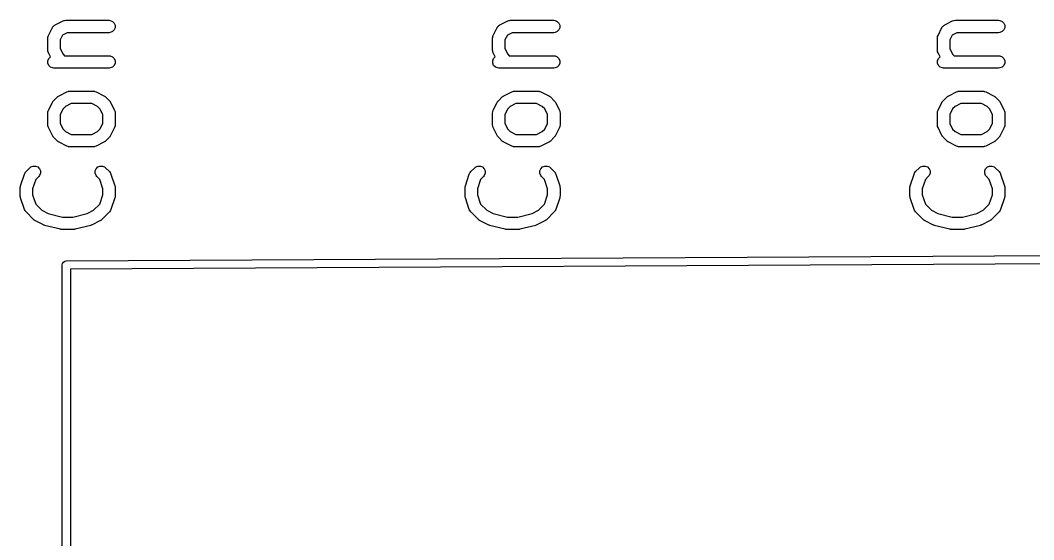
# Model space of a CAD drawing. Header units: millimetres. Extents: x 73 to 176, y -160 to -92.
# Drawn here: x 149.96 to 162.24, y -118.03 to -111.74 of the extents above; entities that cross this region are included whole.
import ezdxf

# ---------------------------------------------------------------- set-up
doc = ezdxf.new("R2010")
doc.units = ezdxf.units.MM
doc.layers.add('F.Fab', color=9, linetype='CONTINUOUS', true_color=0xafafaf)

msp = doc.modelspace()

# ---------------------------------------------------------------- linework, layer by layer
at = {"layer": 'F.Fab', "linetype": 'CONTINUOUS'}
for p, q in [((150.353134, -111.831697), (150.354674, -111.829249)), ((150.354674, -111.829249), (150.355059, -111.828096)), ((150.355059, -111.828096), (150.356304, -111.826659)), ((150.356304, -111.826659), (150.360966, -111.819254)), ((150.360966, -111.819254), (150.36807, -111.813092)), ((150.36807, -111.813092), (150.374232, -111.805988)), ((150.374232, -111.805988), (150.381637, -111.801326)), ((150.381637, -111.801326), (150.383074, -111.800081)), ((150.383074, -111.800081), (150.384227, -111.799696)), ((150.384227, -111.799696), (150.386675, -111.798156)), ((150.386675, -111.798156), (150.481913, -111.750537)), ((150.481913, -111.750537), (150.495644, -111.745282)), ((150.495644, -111.745282), (150.498333, -111.74509)), ((150.498333, -111.74509), (150.500822, -111.74406)), ((150.500822, -111.74406), (150.515454, -111.742619)), ((150.515454, -111.742619), (151.039264, -111.742619)), ((151.039264, -111.742619), (151.053896, -111.74406)), ((151.053896, -111.74406), (151.080932, -111.755259)), ((151.080932, -111.755259), (151.101624, -111.775951)), ((151.101624, -111.775951), (151.112823, -111.802987)), ((151.112823, -111.802987), (151.112823, -111.832251)), ((155.740912, -111.831697), (155.742452, -111.829249)), ((155.742452, -111.829249), (155.742837, -111.828096)), ((155.742837, -111.828096), (155.744082, -111.826659)), ((155.744082, -111.826659), (155.748744, -111.819254)), ((155.748744, -111.819254), (155.755848, -111.813092)), ((155.755848, -111.813092), (155.76201, -111.805988)), ((155.76201, -111.805988), (155.769415, -111.801326)), ((155.769415, -111.801326), (155.770852, -111.800081)), ((155.770852, -111.800081), (155.772005, -111.799696)), ((155.772005, -111.799696), (155.774453, -111.798156)), ((155.774453, -111.798156), (155.869691, -111.750537)), ((155.869691, -111.750537), (155.883422, -111.745282)), ((155.883422, -111.745282), (155.886111, -111.74509)), ((155.886111, -111.74509), (155.8886, -111.74406)), ((155.8886, -111.74406), (155.903232, -111.742619)), ((155.903232, -111.742619), (156.427042, -111.742619)), ((156.427042, -111.742619), (156.441674, -111.74406)), ((156.441674, -111.74406), (156.46871, -111.755259)), ((156.46871, -111.755259), (156.489402, -111.775951)), ((156.489402, -111.775951), (156.500601, -111.802987)), ((156.500601, -111.802987), (156.500601, -111.832251)), ((161.128689, -111.831697), (161.130229, -111.829249)), ((161.130229, -111.829249), (161.130614, -111.828096)), ((161.130614, -111.828096), (161.131859, -111.826659)), ((161.131859, -111.826659), (161.136521, -111.819254)), ((161.136521, -111.819254), (161.143625, -111.813092)), ((161.143625, -111.813092), (161.149787, -111.805988)), ((161.149787, -111.805988), (161.157192, -111.801326)), ((161.157192, -111.801326), (161.158629, -111.800081)), ((161.158629, -111.800081), (161.159782, -111.799696)), ((161.159782, -111.799696), (161.16223, -111.798156)), ((161.16223, -111.798156), (161.257468, -111.750537)), ((161.257468, -111.750537), (161.271199, -111.745282)), ((161.271199, -111.745282), (161.273888, -111.74509)), ((161.273888, -111.74509), (161.276377, -111.74406)), ((161.276377, -111.74406), (161.291009, -111.742619)), ((161.291009, -111.742619), (161.814819, -111.742619)), ((161.814819, -111.742619), (161.829451, -111.74406)), ((161.829451, -111.74406), (161.856487, -111.755259)), ((161.856487, -111.755259), (161.877179, -111.775951)), ((161.877179, -111.775951), (161.888378, -111.802987)), ((161.888378, -111.802987), (161.888378, -111.832251)), ((150.297597, -111.960476), (150.299038, -111.945844)), ((150.299038, -111.945844), (150.300069, -111.943354)), ((150.300069, -111.943354), (150.30026, -111.940667)), ((150.30026, -111.940667), (150.305515, -111.926935)), ((150.305515, -111.926935), (150.353134, -111.831697)), ((150.476117, -111.921139), (150.447597, -111.978181)), ((150.533159, -111.892619), (150.476117, -111.921139)), ((151.039264, -111.892619), (150.533159, -111.892619)), ((151.053896, -111.891178), (151.039264, -111.892619)), ((151.080932, -111.879979), (151.053896, -111.891178)), ((151.101624, -111.859287), (151.080932, -111.879979)), ((151.112823, -111.832251), (151.101624, -111.859287)), ((155.685375, -111.960476), (155.686816, -111.945844)), ((155.686816, -111.945844), (155.687847, -111.943354)), ((155.687847, -111.943354), (155.688038, -111.940667)), ((155.688038, -111.940667), (155.693293, -111.926935)), ((155.693293, -111.926935), (155.740912, -111.831697)), ((155.863895, -111.921139), (155.835375, -111.978181)), ((155.920937, -111.892619), (155.863895, -111.921139)), ((156.427042, -111.892619), (155.920937, -111.892619)), ((156.441674, -111.891178), (156.427042, -111.892619)), ((156.46871, -111.879979), (156.441674, -111.891178)), ((156.489402, -111.859287), (156.46871, -111.879979)), ((156.500601, -111.832251), (156.489402, -111.859287)), ((161.073152, -111.960476), (161.074593, -111.945844)), ((161.074593, -111.945844), (161.075624, -111.943354)), ((161.075624, -111.943354), (161.075815, -111.940667)), ((161.075815, -111.940667), (161.08107, -111.926935)), ((161.08107, -111.926935), (161.128689, -111.831697)), ((161.251672, -111.921139), (161.223152, -111.978181)), ((161.308714, -111.892619), (161.251672, -111.921139)), ((161.814819, -111.892619), (161.308714, -111.892619)), ((161.829451, -111.891178), (161.814819, -111.892619)), ((161.856487, -111.879979), (161.829451, -111.891178)), ((161.877179, -111.859287), (161.856487, -111.879979)), ((161.888378, -111.832251), (161.877179, -111.859287)), ((150.297597, -112.103333), (150.297597, -111.960476)), ((150.447597, -111.978181), (150.447597, -112.085628)), ((155.685375, -112.103333), (155.685375, -111.960476)), ((155.835375, -111.978181), (155.835375, -112.085628)), ((161.073152, -112.103333), (161.073152, -111.960476)), ((161.223152, -111.978181), (161.223152, -112.085628)), ((150.299038, -112.117965), (150.297597, -112.103333)), ((150.300069, -112.120454), (150.299038, -112.117965)), ((150.30026, -112.123142), (150.300069, -112.120454)), ((150.305515, -112.136874), (150.30026, -112.123142)), ((150.329638, -112.18512), (150.305515, -112.136874)), ((150.310237, -112.204522), (150.329638, -112.18512)), ((150.447597, -112.085628), (150.481855, -112.154144)), ((150.481855, -112.154144), (150.498901, -112.17119)), ((150.498901, -112.17119), (151.039264, -112.17119)), ((151.039264, -112.17119), (151.053896, -112.172631)), ((151.053896, -112.172631), (151.080932, -112.18383)), ((151.080932, -112.18383), (151.101624, -112.204522)), ((155.686816, -112.117965), (155.685375, -112.103333)), ((155.687847, -112.120454), (155.686816, -112.117965)), ((155.688038, -112.123142), (155.687847, -112.120454)), ((155.693293, -112.136874), (155.688038, -112.123142)), ((155.717416, -112.18512), (155.693293, -112.136874)), ((155.698015, -112.204522), (155.717416, -112.18512)), ((155.835375, -112.085628), (155.869633, -112.154144)), ((155.869633, -112.154144), (155.886679, -112.17119)), ((155.886679, -112.17119), (156.427042, -112.17119)), ((156.427042, -112.17119), (156.441674, -112.172631)), ((156.441674, -112.172631), (156.46871, -112.18383)), ((156.46871, -112.18383), (156.489402, -112.204522)), ((161.074593, -112.117965), (161.073152, -112.103333)), ((161.075624, -112.120454), (161.074593, -112.117965)), ((161.075815, -112.123142), (161.075624, -112.120454)), ((161.08107, -112.136874), (161.075815, -112.123142)), ((161.105193, -112.18512), (161.08107, -112.136874)), ((161.085792, -112.204522), (161.105193, -112.18512)), ((161.223152, -112.085628), (161.25741, -112.154144)), ((161.25741, -112.154144), (161.274456, -112.17119)), ((161.274456, -112.17119), (161.814819, -112.17119)), ((161.814819, -112.17119), (161.829451, -112.172631)), ((161.829451, -112.172631), (161.856487, -112.18383)), ((161.856487, -112.18383), (161.877179, -112.204522)), ((150.299038, -112.231558), (150.310237, -112.204522)), ((150.299038, -112.260822), (150.299038, -112.231558)), ((150.310237, -112.287858), (150.299038, -112.260822)), ((150.330929, -112.30855), (150.310237, -112.287858)), ((150.357965, -112.319749), (150.330929, -112.30855)), ((150.372597, -112.32119), (150.357965, -112.319749)), ((151.039264, -112.32119), (150.372597, -112.32119)), ((151.053896, -112.319749), (151.039264, -112.32119)), ((151.080932, -112.30855), (151.053896, -112.319749)), ((151.101624, -112.287858), (151.080932, -112.30855)), ((151.101624, -112.204522), (151.112823, -112.231558)), ((151.112823, -112.260822), (151.101624, -112.287858)), ((151.112823, -112.231558), (151.112823, -112.260822)), ((155.686816, -112.231558), (155.698015, -112.204522)), ((155.686816, -112.260822), (155.686816, -112.231558)), ((155.698015, -112.287858), (155.686816, -112.260822)), ((155.718707, -112.30855), (155.698015, -112.287858)), ((155.745743, -112.319749), (155.718707, -112.30855)), ((155.760375, -112.32119), (155.745743, -112.319749)), ((156.427042, -112.32119), (155.760375, -112.32119)), ((156.441674, -112.319749), (156.427042, -112.32119)), ((156.46871, -112.30855), (156.441674, -112.319749)), ((156.489402, -112.287858), (156.46871, -112.30855)), ((156.489402, -112.204522), (156.500601, -112.231558)), ((156.500601, -112.260822), (156.489402, -112.287858)), ((156.500601, -112.231558), (156.500601, -112.260822)), ((161.074593, -112.231558), (161.085792, -112.204522)), ((161.074593, -112.260822), (161.074593, -112.231558)), ((161.085792, -112.287858), (161.074593, -112.260822)), ((161.106484, -112.30855), (161.085792, -112.287858)), ((161.13352, -112.319749), (161.106484, -112.30855)), ((161.148152, -112.32119), (161.13352, -112.319749)), ((161.814819, -112.32119), (161.148152, -112.32119)), ((161.829451, -112.319749), (161.814819, -112.32119)), ((161.856487, -112.30855), (161.829451, -112.319749)), ((161.877179, -112.287858), (161.856487, -112.30855)), ((161.877179, -112.204522), (161.888378, -112.231558)), ((161.888378, -112.260822), (161.877179, -112.287858)), ((161.888378, -112.231558), (161.888378, -112.260822)), ((150.367183, -112.716967), (150.414802, -112.669348)), ((150.414802, -112.669348), (150.420551, -112.664629)), ((150.420551, -112.664629), (150.421851, -112.663131)), ((150.421851, -112.663131), (150.42411, -112.661709)), ((150.42411, -112.661709), (150.426167, -112.660021)), ((150.426167, -112.660021), (150.427994, -112.659263)), ((150.427994, -112.659263), (150.434294, -112.655299)), ((150.434294, -112.655299), (150.529532, -112.60768)), ((150.529532, -112.60768), (150.543263, -112.602425)), ((150.543263, -112.602425), (150.545952, -112.602233)), ((150.545952, -112.602233), (150.548441, -112.601203)), ((150.548441, -112.601203), (150.563073, -112.599762)), ((150.563073, -112.599762), (150.848787, -112.599762)), ((150.848787, -112.599762), (150.863419, -112.601203)), ((150.863419, -112.601203), (150.865908, -112.602234)), ((150.865908, -112.602234), (150.868596, -112.602425)), ((150.868596, -112.602425), (150.882328, -112.60768)), ((150.882328, -112.60768), (150.977566, -112.655299)), ((150.977566, -112.655299), (150.983862, -112.659262)), ((150.983862, -112.659262), (150.985692, -112.66002)), ((150.985692, -112.66002), (150.98775, -112.661709)), ((150.98775, -112.661709), (150.990009, -112.663131)), ((150.990009, -112.663131), (150.991308, -112.664629)), ((150.991308, -112.664629), (150.997057, -112.669347)), ((150.997057, -112.669347), (151.044677, -112.716966)), ((155.754961, -112.716967), (155.80258, -112.669348)), ((155.80258, -112.669348), (155.808329, -112.664629)), ((155.808329, -112.664629), (155.809629, -112.663131)), ((155.809629, -112.663131), (155.811888, -112.661709)), ((155.811888, -112.661709), (155.813945, -112.660021)), ((155.813945, -112.660021), (155.815772, -112.659263)), ((155.815772, -112.659263), (155.822072, -112.655299)), ((155.822072, -112.655299), (155.91731, -112.60768)), ((155.91731, -112.60768), (155.931041, -112.602425)), ((155.931041, -112.602425), (155.93373, -112.602233)), ((155.93373, -112.602233), (155.936219, -112.601203)), ((155.936219, -112.601203), (155.950851, -112.599762)), ((155.950851, -112.599762), (156.236565, -112.599762)), ((156.236565, -112.599762), (156.251197, -112.601203)), ((156.251197, -112.601203), (156.253686, -112.602234)), ((156.253686, -112.602234), (156.256374, -112.602425)), ((156.256374, -112.602425), (156.270106, -112.60768)), ((156.270106, -112.60768), (156.365344, -112.655299)), ((156.365344, -112.655299), (156.37164, -112.659262)), ((156.37164, -112.659262), (156.37347, -112.66002)), ((156.37347, -112.66002), (156.375528, -112.661709)), ((156.375528, -112.661709), (156.377787, -112.663131)), ((156.377787, -112.663131), (156.379086, -112.664629)), ((156.379086, -112.664629), (156.384835, -112.669347)), ((156.384835, -112.669347), (156.432455, -112.716966)), ((161.142738, -112.716967), (161.190357, -112.669348)), ((161.190357, -112.669348), (161.196106, -112.664629)), ((161.196106, -112.664629), (161.197406, -112.663131)), ((161.197406, -112.663131), (161.199665, -112.661709)), ((161.199665, -112.661709), (161.201722, -112.660021)), ((161.201722, -112.660021), (161.203549, -112.659263)), ((161.203549, -112.659263), (161.209849, -112.655299)), ((161.209849, -112.655299), (161.305087, -112.60768)), ((161.305087, -112.60768), (161.318818, -112.602425)), ((161.318818, -112.602425), (161.321507, -112.602233)), ((161.321507, -112.602233), (161.323996, -112.601203)), ((161.323996, -112.601203), (161.338628, -112.599762)), ((161.338628, -112.599762), (161.624342, -112.599762)), ((161.624342, -112.599762), (161.638974, -112.601203)), ((161.638974, -112.601203), (161.641463, -112.602234)), ((161.641463, -112.602234), (161.644151, -112.602425)), ((161.644151, -112.602425), (161.657883, -112.60768)), ((161.657883, -112.60768), (161.753121, -112.655299)), ((161.753121, -112.655299), (161.759417, -112.659262)), ((161.759417, -112.659262), (161.761247, -112.66002)), ((161.761247, -112.66002), (161.763305, -112.661709)), ((161.763305, -112.661709), (161.765564, -112.663131)), ((161.765564, -112.663131), (161.766863, -112.664629)), ((161.766863, -112.664629), (161.772612, -112.669347)), ((161.772612, -112.669347), (161.820232, -112.716966)), ((150.305515, -112.831697), (150.353134, -112.736459)), ((150.353134, -112.736459), (150.357098, -112.730159)), ((150.357098, -112.730159), (150.357856, -112.728332)), ((150.357856, -112.728332), (150.359544, -112.726275)), ((150.359544, -112.726275), (150.360966, -112.724016)), ((150.360966, -112.724016), (150.362464, -112.722716)), ((150.362464, -112.722716), (150.367183, -112.716967)), ((150.512262, -112.78402), (150.481855, -112.814427)), ((150.580778, -112.749762), (150.512262, -112.78402)), ((150.831082, -112.749762), (150.580778, -112.749762)), ((150.899598, -112.78402), (150.831082, -112.749762)), ((150.930006, -112.814427), (150.899598, -112.78402)), ((151.044677, -112.716966), (151.049395, -112.722715)), ((151.049395, -112.722715), (151.050895, -112.724016)), ((151.050895, -112.724016), (151.052317, -112.726275)), ((151.052317, -112.726275), (151.054005, -112.728332)), ((151.054005, -112.728332), (151.054762, -112.730159)), ((151.054762, -112.730159), (151.058727, -112.736459)), ((151.058727, -112.736459), (151.106346, -112.831697)), ((155.693293, -112.831697), (155.740912, -112.736459)), ((155.740912, -112.736459), (155.744876, -112.730159)), ((155.744876, -112.730159), (155.745634, -112.728332)), ((155.745634, -112.728332), (155.747322, -112.726275)), ((155.747322, -112.726275), (155.748744, -112.724016)), ((155.748744, -112.724016), (155.750242, -112.722716)), ((155.750242, -112.722716), (155.754961, -112.716967)), ((155.90004, -112.78402), (155.869633, -112.814427)), ((155.968556, -112.749762), (155.90004, -112.78402)), ((156.21886, -112.749762), (155.968556, -112.749762)), ((156.287376, -112.78402), (156.21886, -112.749762)), ((156.317784, -112.814427), (156.287376, -112.78402)), ((156.432455, -112.716966), (156.437173, -112.722715)), ((156.437173, -112.722715), (156.438673, -112.724016)), ((156.438673, -112.724016), (156.440095, -112.726275)), ((156.440095, -112.726275), (156.441783, -112.728332)), ((156.441783, -112.728332), (156.44254, -112.730159)), ((156.44254, -112.730159), (156.446505, -112.736459)), ((156.446505, -112.736459), (156.494124, -112.831697)), ((161.08107, -112.831697), (161.128689, -112.736459)), ((161.128689, -112.736459), (161.132653, -112.730159)), ((161.132653, -112.730159), (161.133411, -112.728332)), ((161.133411, -112.728332), (161.135099, -112.726275)), ((161.135099, -112.726275), (161.136521, -112.724016)), ((161.136521, -112.724016), (161.138019, -112.722716)), ((161.138019, -112.722716), (161.142738, -112.716967)), ((161.287817, -112.78402), (161.25741, -112.814427)), ((161.356333, -112.749762), (161.287817, -112.78402)), ((161.606637, -112.749762), (161.356333, -112.749762)), ((161.675153, -112.78402), (161.606637, -112.749762)), ((161.705561, -112.814427), (161.675153, -112.78402)), ((161.820232, -112.716966), (161.82495, -112.722715)), ((161.82495, -112.722715), (161.82645, -112.724016)), ((161.82645, -112.724016), (161.827872, -112.726275)), ((161.827872, -112.726275), (161.82956, -112.728332)), ((161.82956, -112.728332), (161.830317, -112.730159)), ((161.830317, -112.730159), (161.834282, -112.736459)), ((161.834282, -112.736459), (161.881901, -112.831697)), ((150.297597, -112.865238), (150.299038, -112.850606)), ((150.297597, -113.008095), (150.297597, -112.865238)), ((150.299038, -112.850606), (150.300069, -112.848116)), ((150.300069, -112.848116), (150.30026, -112.845429)), ((150.30026, -112.845429), (150.305515, -112.831697)), ((150.481855, -112.814427), (150.447597, -112.882943)), ((150.447597, -112.882943), (150.447597, -112.99039)), ((150.964264, -112.882943), (150.930006, -112.814427)), ((150.964264, -112.99039), (150.964264, -112.882943)), ((151.106346, -112.831697), (151.111601, -112.845428)), ((151.111601, -112.845428), (151.111792, -112.848117)), ((151.111792, -112.848117), (151.112823, -112.850606)), ((151.112823, -112.850606), (151.114264, -112.865238)), ((151.114264, -112.865238), (151.114264, -113.008095)), ((155.685375, -112.865238), (155.686816, -112.850606)), ((155.685375, -113.008095), (155.685375, -112.865238)), ((155.686816, -112.850606), (155.687847, -112.848116)), ((155.687847, -112.848116), (155.688038, -112.845429)), ((155.688038, -112.845429), (155.693293, -112.831697)), ((155.869633, -112.814427), (155.835375, -112.882943)), ((155.835375, -112.882943), (155.835375, -112.99039)), ((156.352042, -112.882943), (156.317784, -112.814427)), ((156.352042, -112.99039), (156.352042, -112.882943)), ((156.494124, -112.831697), (156.499379, -112.845428)), ((156.499379, -112.845428), (156.49957, -112.848117)), ((156.49957, -112.848117), (156.500601, -112.850606)), ((156.500601, -112.850606), (156.502042, -112.865238)), ((156.502042, -112.865238), (156.502042, -113.008095)), ((161.073152, -112.865238), (161.074593, -112.850606)), ((161.073152, -113.008095), (161.073152, -112.865238)), ((161.074593, -112.850606), (161.075624, -112.848116)), ((161.075624, -112.848116), (161.075815, -112.845429)), ((161.075815, -112.845429), (161.08107, -112.831697)), ((161.25741, -112.814427), (161.223152, -112.882943)), ((161.223152, -112.882943), (161.223152, -112.99039)), ((161.739819, -112.882943), (161.705561, -112.814427)), ((161.739819, -112.99039), (161.739819, -112.882943)), ((161.881901, -112.831697), (161.887156, -112.845428)), ((161.887156, -112.845428), (161.887347, -112.848117)), ((161.887347, -112.848117), (161.888378, -112.850606)), ((161.888378, -112.850606), (161.889819, -112.865238)), ((161.889819, -112.865238), (161.889819, -113.008095)), ((150.299038, -113.022727), (150.297597, -113.008095)), ((150.300069, -113.025216), (150.299038, -113.022727)), ((150.30026, -113.027904), (150.300069, -113.025216)), ((150.305515, -113.041636), (150.30026, -113.027904)), ((150.353134, -113.136874), (150.305515, -113.041636)), ((150.447597, -112.99039), (150.481855, -113.058906)), ((150.930006, -113.058905), (150.964264, -112.99039)), ((151.106346, -113.041636), (151.058727, -113.136874)), ((151.111601, -113.027905), (151.106346, -113.041636)), ((151.111792, -113.025215), (151.111601, -113.027905)), ((151.112823, -113.022727), (151.111792, -113.025215)), ((151.114264, -113.008095), (151.112823, -113.022727)), ((155.686816, -113.022727), (155.685375, -113.008095)), ((155.687847, -113.025216), (155.686816, -113.022727)), ((155.688038, -113.027904), (155.687847, -113.025216)), ((155.693293, -113.041636), (155.688038, -113.027904)), ((155.740912, -113.136874), (155.693293, -113.041636)), ((155.835375, -112.99039), (155.869633, -113.058906)), ((156.317784, -113.058905), (156.352042, -112.99039)), ((156.494124, -113.041636), (156.446505, -113.136874)), ((156.499379, -113.027905), (156.494124, -113.041636)), ((156.49957, -113.025215), (156.499379, -113.027905)), ((156.500601, -113.022727), (156.49957, -113.025215)), ((156.502042, -113.008095), (156.500601, -113.022727)), ((161.074593, -113.022727), (161.073152, -113.008095)), ((161.075624, -113.025216), (161.074593, -113.022727)), ((161.075815, -113.027904), (161.075624, -113.025216)), ((161.08107, -113.041636), (161.075815, -113.027904)), ((161.128689, -113.136874), (161.08107, -113.041636)), ((161.223152, -112.99039), (161.25741, -113.058906)), ((161.705561, -113.058905), (161.739819, -112.99039)), ((161.881901, -113.041636), (161.834282, -113.136874)), ((161.887156, -113.027905), (161.881901, -113.041636)), ((161.887347, -113.025215), (161.887156, -113.027905)), ((161.888378, -113.022727), (161.887347, -113.025215)), ((161.889819, -113.008095), (161.888378, -113.022727)), ((150.357098, -113.143173), (150.353134, -113.136874)), ((150.357856, -113.145001), (150.357098, -113.143173)), ((150.359544, -113.147057), (150.357856, -113.145001)), ((150.360966, -113.149317), (150.359544, -113.147057)), ((150.362464, -113.150616), (150.360966, -113.149317)), ((150.367183, -113.156366), (150.362464, -113.150616)), ((150.414802, -113.203985), (150.367183, -113.156366)), ((150.481855, -113.058906), (150.512262, -113.089313)), ((150.512262, -113.089313), (150.580778, -113.123571)), ((150.580778, -113.123571), (150.831082, -113.123571)), ((150.831082, -113.123571), (150.899598, -113.089312)), ((150.899598, -113.089312), (150.930006, -113.058905)), ((151.044677, -113.156367), (150.997057, -113.203986)), ((151.049395, -113.150617), (151.044677, -113.156367)), ((151.050895, -113.149317), (151.049395, -113.150617)), ((151.052317, -113.147057), (151.050895, -113.149317)), ((151.054005, -113.145001), (151.052317, -113.147057)), ((151.054762, -113.143173), (151.054005, -113.145001)), ((151.058727, -113.136874), (151.054762, -113.143173)), ((155.744876, -113.143173), (155.740912, -113.136874)), ((155.745634, -113.145001), (155.744876, -113.143173)), ((155.747322, -113.147057), (155.745634, -113.145001)), ((155.748744, -113.149317), (155.747322, -113.147057)), ((155.750242, -113.150616), (155.748744, -113.149317)), ((155.754961, -113.156366), (155.750242, -113.150616)), ((155.80258, -113.203985), (155.754961, -113.156366)), ((155.869633, -113.058906), (155.90004, -113.089313)), ((155.90004, -113.089313), (155.968556, -113.123571)), ((155.968556, -113.123571), (156.21886, -113.123571)), ((156.21886, -113.123571), (156.287376, -113.089312)), ((156.287376, -113.089312), (156.317784, -113.058905)), ((156.432455, -113.156367), (156.384835, -113.203986)), ((156.437173, -113.150617), (156.432455, -113.156367)), ((156.438673, -113.149317), (156.437173, -113.150617)), ((156.440095, -113.147057), (156.438673, -113.149317)), ((156.441783, -113.145001), (156.440095, -113.147057)), ((156.44254, -113.143173), (156.441783, -113.145001)), ((156.446505, -113.136874), (156.44254, -113.143173)), ((161.132653, -113.143173), (161.128689, -113.136874)), ((161.133411, -113.145001), (161.132653, -113.143173)), ((161.135099, -113.147057), (161.133411, -113.145001)), ((161.136521, -113.149317), (161.135099, -113.147057)), ((161.138019, -113.150616), (161.136521, -113.149317)), ((161.142738, -113.156366), (161.138019, -113.150616)), ((161.190357, -113.203985), (161.142738, -113.156366)), ((161.25741, -113.058906), (161.287817, -113.089313)), ((161.287817, -113.089313), (161.356333, -113.123571)), ((161.356333, -113.123571), (161.606637, -113.123571)), ((161.606637, -113.123571), (161.675153, -113.089312)), ((161.675153, -113.089312), (161.705561, -113.058905)), ((161.820232, -113.156367), (161.772612, -113.203986)), ((161.82495, -113.150617), (161.820232, -113.156367)), ((161.82645, -113.149317), (161.82495, -113.150617)), ((161.827872, -113.147057), (161.82645, -113.149317)), ((161.82956, -113.145001), (161.827872, -113.147057)), ((161.830317, -113.143173), (161.82956, -113.145001)), ((161.834282, -113.136874), (161.830317, -113.143173)), ((150.420551, -113.208703), (150.414802, -113.203985)), ((150.421851, -113.210202), (150.420551, -113.208703)), ((150.42411, -113.211623), (150.421851, -113.210202)), ((150.426167, -113.213312), (150.42411, -113.211623)), ((150.427994, -113.214069), (150.426167, -113.213312)), ((150.434294, -113.218034), (150.427994, -113.214069)), ((150.529532, -113.265653), (150.434294, -113.218034)), ((150.543263, -113.270908), (150.529532, -113.265653)), ((150.545952, -113.271099), (150.543263, -113.270908)), ((150.548441, -113.27213), (150.545952, -113.271099)), ((150.563073, -113.273571), (150.548441, -113.27213)), ((150.848787, -113.273571), (150.563073, -113.273571)), ((150.863419, -113.27213), (150.848787, -113.273571)), ((150.865908, -113.271098), (150.863419, -113.27213)), ((150.868596, -113.270908), (150.865908, -113.271098)), ((150.882328, -113.265653), (150.868596, -113.270908)), ((150.977566, -113.218034), (150.882328, -113.265653)), ((150.983862, -113.21407), (150.977566, -113.218034)), ((150.985692, -113.213313), (150.983862, -113.21407)), ((150.98775, -113.211623), (150.985692, -113.213313)), ((150.990009, -113.210202), (150.98775, -113.211623)), ((150.991308, -113.208703), (150.990009, -113.210202)), ((150.997057, -113.203986), (150.991308, -113.208703)), ((155.808329, -113.208703), (155.80258, -113.203985)), ((155.809629, -113.210202), (155.808329, -113.208703)), ((155.811888, -113.211623), (155.809629, -113.210202)), ((155.813945, -113.213312), (155.811888, -113.211623)), ((155.815772, -113.214069), (155.813945, -113.213312)), ((155.822072, -113.218034), (155.815772, -113.214069)), ((155.91731, -113.265653), (155.822072, -113.218034)), ((155.931041, -113.270908), (155.91731, -113.265653)), ((155.93373, -113.271099), (155.931041, -113.270908)), ((155.936219, -113.27213), (155.93373, -113.271099)), ((155.950851, -113.273571), (155.936219, -113.27213)), ((156.236565, -113.273571), (155.950851, -113.273571)), ((156.251197, -113.27213), (156.236565, -113.273571)), ((156.253686, -113.271098), (156.251197, -113.27213)), ((156.256374, -113.270908), (156.253686, -113.271098)), ((156.270106, -113.265653), (156.256374, -113.270908)), ((156.365344, -113.218034), (156.270106, -113.265653)), ((156.37164, -113.21407), (156.365344, -113.218034)), ((156.37347, -113.213313), (156.37164, -113.21407)), ((156.375528, -113.211623), (156.37347, -113.213313)), ((156.377787, -113.210202), (156.375528, -113.211623)), ((156.379086, -113.208703), (156.377787, -113.210202)), ((156.384835, -113.203986), (156.379086, -113.208703)), ((161.196106, -113.208703), (161.190357, -113.203985)), ((161.197406, -113.210202), (161.196106, -113.208703)), ((161.199665, -113.211623), (161.197406, -113.210202)), ((161.201722, -113.213312), (161.199665, -113.211623)), ((161.203549, -113.214069), (161.201722, -113.213312)), ((161.209849, -113.218034), (161.203549, -113.214069)), ((161.305087, -113.265653), (161.209849, -113.218034)), ((161.318818, -113.270908), (161.305087, -113.265653)), ((161.321507, -113.271099), (161.318818, -113.270908)), ((161.323996, -113.27213), (161.321507, -113.271099)), ((161.338628, -113.273571), (161.323996, -113.27213)), ((161.624342, -113.273571), (161.338628, -113.273571)), ((161.638974, -113.27213), (161.624342, -113.273571)), ((161.641463, -113.271098), (161.638974, -113.27213)), ((161.644151, -113.270908), (161.641463, -113.271098)), ((161.657883, -113.265653), (161.644151, -113.270908)), ((161.753121, -113.218034), (161.657883, -113.265653)), ((161.759417, -113.21407), (161.753121, -113.218034)), ((161.761247, -113.213313), (161.759417, -113.21407)), ((161.763305, -113.211623), (161.761247, -113.213313)), ((161.765564, -113.210202), (161.763305, -113.211623)), ((161.766863, -113.208703), (161.765564, -113.210202)), ((161.772612, -113.203986), (161.766863, -113.208703)), ((150.03385, -113.57411), (150.081469, -113.526491)), ((150.081469, -113.526491), (150.092834, -113.517164)), ((150.092834, -113.517164), (150.11987, -113.505965)), ((150.11987, -113.505965), (150.149133, -113.505965)), ((150.149133, -113.505965), (150.176169, -113.517164)), ((150.176169, -113.517164), (150.196862, -113.537857)), ((150.196862, -113.537857), (150.208061, -113.564893)), ((150.870466, -113.564893), (150.881664, -113.537857)), ((150.881664, -113.537857), (150.902357, -113.517164)), ((150.902357, -113.517164), (150.929393, -113.505965)), ((150.929393, -113.505965), (150.958656, -113.505965)), ((150.958656, -113.505965), (150.985692, -113.517163)), ((150.985692, -113.517163), (150.997057, -113.52649)), ((150.997057, -113.52649), (151.044677, -113.574109)), ((155.421628, -113.57411), (155.469247, -113.526491)), ((155.469247, -113.526491), (155.480612, -113.517164)), ((155.480612, -113.517164), (155.507648, -113.505965)), ((155.507648, -113.505965), (155.536911, -113.505965)), ((155.536911, -113.505965), (155.563947, -113.517164)), ((155.563947, -113.517164), (155.58464, -113.537857)), ((155.58464, -113.537857), (155.595839, -113.564893)), ((156.258244, -113.564893), (156.269442, -113.537857)), ((156.269442, -113.537857), (156.290135, -113.517164)), ((156.290135, -113.517164), (156.317171, -113.505965)), ((156.317171, -113.505965), (156.346434, -113.505965)), ((156.346434, -113.505965), (156.37347, -113.517163)), ((156.37347, -113.517163), (156.384835, -113.52649)), ((156.384835, -113.52649), (156.432455, -113.574109)), ((160.809405, -113.57411), (160.857024, -113.526491)), ((160.857024, -113.526491), (160.868389, -113.517164)), ((160.868389, -113.517164), (160.895425, -113.505965)), ((160.895425, -113.505965), (160.924688, -113.505965)), ((160.924688, -113.505965), (160.951724, -113.517164)), ((160.951724, -113.517164), (160.972417, -113.537857)), ((160.972417, -113.537857), (160.983616, -113.564893)), ((161.646021, -113.564893), (161.657219, -113.537857)), ((161.657219, -113.537857), (161.677912, -113.517164)), ((161.677912, -113.517164), (161.704948, -113.505965)), ((161.704948, -113.505965), (161.734211, -113.505965)), ((161.734211, -113.505965), (161.761247, -113.517163)), ((161.761247, -113.517163), (161.772612, -113.52649)), ((161.772612, -113.52649), (161.820232, -113.574109)), ((149.968113, -113.746283), (150.015732, -113.603426)), ((150.015732, -113.603426), (150.021726, -113.590001)), ((150.021726, -113.590001), (150.023491, -113.587965)), ((150.023491, -113.587965), (150.024523, -113.585475)), ((150.024523, -113.585475), (150.03385, -113.57411)), ((150.152435, -113.667656), (150.114264, -113.78217)), ((150.187535, -113.632557), (150.152435, -113.667656)), ((150.196862, -113.621192), (150.187535, -113.632557)), ((150.208061, -113.594156), (150.196862, -113.621192)), ((150.208061, -113.564893), (150.208061, -113.594156)), ((150.870466, -113.594156), (150.870466, -113.564893)), ((150.881665, -113.621192), (150.870466, -113.594156)), ((150.890993, -113.632558), (150.881665, -113.621192)), ((150.926093, -113.667657), (150.890993, -113.632558)), ((150.964264, -113.78217), (150.926093, -113.667657)), ((151.044677, -113.574109), (151.054005, -113.585475)), ((151.054005, -113.585475), (151.055035, -113.587963)), ((151.055035, -113.587963), (151.056802, -113.59)), ((151.056802, -113.59), (151.062796, -113.603426)), ((151.062796, -113.603426), (151.110415, -113.746282)), ((155.355891, -113.746283), (155.40351, -113.603426)), ((155.40351, -113.603426), (155.409504, -113.590001)), ((155.409504, -113.590001), (155.411269, -113.587965)), ((155.411269, -113.587965), (155.412301, -113.585475)), ((155.412301, -113.585475), (155.421628, -113.57411)), ((155.540213, -113.667656), (155.502042, -113.78217)), ((155.575313, -113.632557), (155.540213, -113.667656)), ((155.58464, -113.621192), (155.575313, -113.632557)), ((155.595839, -113.594156), (155.58464, -113.621192)), ((155.595839, -113.564893), (155.595839, -113.594156)), ((156.258244, -113.594156), (156.258244, -113.564893)), ((156.269443, -113.621192), (156.258244, -113.594156)), ((156.278771, -113.632558), (156.269443, -113.621192)), ((156.313871, -113.667657), (156.278771, -113.632558)), ((156.352042, -113.78217), (156.313871, -113.667657)), ((156.432455, -113.574109), (156.441783, -113.585475)), ((156.441783, -113.585475), (156.442813, -113.587963)), ((156.442813, -113.587963), (156.44458, -113.59)), ((156.44458, -113.59), (156.450574, -113.603426)), ((156.450574, -113.603426), (156.498193, -113.746282)), ((160.743668, -113.746283), (160.791287, -113.603426)), ((160.791287, -113.603426), (160.797281, -113.590001)), ((160.797281, -113.590001), (160.799046, -113.587965)), ((160.799046, -113.587965), (160.800078, -113.585475)), ((160.800078, -113.585475), (160.809405, -113.57411)), ((160.92799, -113.667656), (160.889819, -113.78217)), ((160.96309, -113.632557), (160.92799, -113.667656)), ((160.972417, -113.621192), (160.96309, -113.632557)), ((160.983616, -113.594156), (160.972417, -113.621192)), ((160.983616, -113.564893), (160.983616, -113.594156)), ((161.646021, -113.594156), (161.646021, -113.564893)), ((161.65722, -113.621192), (161.646021, -113.594156)), ((161.666548, -113.632558), (161.65722, -113.621192)), ((161.701648, -113.667657), (161.666548, -113.632558)), ((161.739819, -113.78217), (161.701648, -113.667657)), ((161.820232, -113.574109), (161.82956, -113.585475)), ((161.82956, -113.585475), (161.83059, -113.587963)), ((161.83059, -113.587963), (161.832357, -113.59)), ((161.832357, -113.59), (161.838351, -113.603426)), ((161.838351, -113.603426), (161.88597, -113.746282)), ((149.964264, -113.77), (149.964993, -113.762594)), ((149.964264, -113.865238), (149.964264, -113.77)), ((149.964853, -113.76062), (149.965443, -113.758022)), ((149.964993, -113.762594), (149.964853, -113.76062)), ((149.965443, -113.758022), (149.965705, -113.755368)), ((149.965705, -113.755368), (149.966463, -113.753536)), ((149.966463, -113.753536), (149.968113, -113.746283)), ((150.114264, -113.78217), (150.114264, -113.853067)), ((150.964264, -113.853068), (150.964264, -113.78217)), ((151.110415, -113.746282), (151.112064, -113.753537)), ((151.112064, -113.753537), (151.112823, -113.755368)), ((151.112823, -113.755368), (151.113084, -113.758021)), ((151.113084, -113.758021), (151.113675, -113.760619)), ((151.113675, -113.760619), (151.113534, -113.762593)), ((151.113534, -113.762593), (151.114264, -113.77)), ((151.114264, -113.77), (151.114264, -113.865238)), ((155.352042, -113.77), (155.352771, -113.762594)), ((155.352042, -113.865238), (155.352042, -113.77)), ((155.352631, -113.76062), (155.353221, -113.758022)), ((155.352771, -113.762594), (155.352631, -113.76062)), ((155.353221, -113.758022), (155.353483, -113.755368)), ((155.353483, -113.755368), (155.354241, -113.753536)), ((155.354241, -113.753536), (155.355891, -113.746283)), ((155.502042, -113.78217), (155.502042, -113.853067)), ((156.352042, -113.853068), (156.352042, -113.78217)), ((156.498193, -113.746282), (156.499842, -113.753537)), ((156.499842, -113.753537), (156.500601, -113.755368)), ((156.500601, -113.755368), (156.500862, -113.758021)), ((156.500862, -113.758021), (156.501453, -113.760619)), ((156.501453, -113.760619), (156.501312, -113.762593)), ((156.501312, -113.762593), (156.502042, -113.77)), ((156.502042, -113.77), (156.502042, -113.865238)), ((160.739819, -113.77), (160.740548, -113.762594)), ((160.739819, -113.865238), (160.739819, -113.77)), ((160.740408, -113.76062), (160.740998, -113.758022)), ((160.740548, -113.762594), (160.740408, -113.76062)), ((160.740998, -113.758022), (160.74126, -113.755368)), ((160.74126, -113.755368), (160.742018, -113.753536)), ((160.742018, -113.753536), (160.743668, -113.746283)), ((160.889819, -113.78217), (160.889819, -113.853067)), ((161.739819, -113.853068), (161.739819, -113.78217)), ((161.88597, -113.746282), (161.887619, -113.753537)), ((161.887619, -113.753537), (161.888378, -113.755368)), ((161.888378, -113.755368), (161.888639, -113.758021)), ((161.888639, -113.758021), (161.88923, -113.760619)), ((161.88923, -113.760619), (161.889089, -113.762593)), ((161.889089, -113.762593), (161.889819, -113.77)), ((161.889819, -113.77), (161.889819, -113.865238)), ((149.964993, -113.872643), (149.964264, -113.865238)), ((149.964853, -113.874618), (149.964993, -113.872643)), ((149.965443, -113.877215), (149.964853, -113.874618)), ((149.965705, -113.87987), (149.965443, -113.877215)), ((149.966463, -113.881701), (149.965705, -113.87987)), ((149.968113, -113.888955), (149.966463, -113.881701)), ((150.015732, -114.031812), (149.968113, -113.888955)), ((150.114264, -113.853067), (150.152435, -113.967581)), ((150.926093, -113.96758), (150.964264, -113.853068)), ((151.110415, -113.888956), (151.062796, -114.031812)), ((151.112064, -113.8817), (151.110415, -113.888956)), ((151.112823, -113.87987), (151.112064, -113.8817)), ((151.113084, -113.877216), (151.112823, -113.87987)), ((151.113675, -113.874619), (151.113084, -113.877216)), ((151.114264, -113.865238), (151.113534, -113.872644)), ((151.113534, -113.872644), (151.113675, -113.874619)), ((155.352771, -113.872643), (155.352042, -113.865238)), ((155.352631, -113.874618), (155.352771, -113.872643)), ((155.353221, -113.877215), (155.352631, -113.874618)), ((155.353483, -113.87987), (155.353221, -113.877215)), ((155.354241, -113.881701), (155.353483, -113.87987)), ((155.355891, -113.888955), (155.354241, -113.881701)), ((155.40351, -114.031812), (155.355891, -113.888955)), ((155.502042, -113.853067), (155.540213, -113.967581)), ((156.313871, -113.96758), (156.352042, -113.853068)), ((156.498193, -113.888956), (156.450574, -114.031812)), ((156.499842, -113.8817), (156.498193, -113.888956)), ((156.500601, -113.87987), (156.499842, -113.8817)), ((156.500862, -113.877216), (156.500601, -113.87987)), ((156.501453, -113.874619), (156.500862, -113.877216)), ((156.502042, -113.865238), (156.501312, -113.872644)), ((156.501312, -113.872644), (156.501453, -113.874619)), ((160.740548, -113.872643), (160.739819, -113.865238)), ((160.740408, -113.874618), (160.740548, -113.872643)), ((160.740998, -113.877215), (160.740408, -113.874618)), ((160.74126, -113.87987), (160.740998, -113.877215)), ((160.742018, -113.881701), (160.74126, -113.87987)), ((160.743668, -113.888955), (160.742018, -113.881701)), ((160.791287, -114.031812), (160.743668, -113.888955)), ((160.889819, -113.853067), (160.92799, -113.967581)), ((161.701648, -113.96758), (161.739819, -113.853068)), ((161.88597, -113.888956), (161.838351, -114.031812)), ((161.887619, -113.8817), (161.88597, -113.888956)), ((161.888378, -113.87987), (161.887619, -113.8817)), ((161.888639, -113.877216), (161.888378, -113.87987)), ((161.88923, -113.874619), (161.888639, -113.877216)), ((161.889819, -113.865238), (161.889089, -113.872644)), ((161.889089, -113.872644), (161.88923, -113.874619)), ((150.021726, -114.045237), (150.015732, -114.031812)), ((150.152435, -113.967581), (150.226548, -114.041694)), ((150.851979, -114.041693), (150.926093, -113.96758)), ((151.062796, -114.031812), (151.056802, -114.045238)), ((155.409504, -114.045237), (155.40351, -114.031812)), ((155.540213, -113.967581), (155.614326, -114.041694)), ((156.239757, -114.041693), (156.313871, -113.96758)), ((156.450574, -114.031812), (156.44458, -114.045238)), ((160.797281, -114.045237), (160.791287, -114.031812)), ((160.92799, -113.967581), (161.002103, -114.041694)), ((161.627534, -114.041693), (161.701648, -113.96758)), ((161.838351, -114.031812), (161.832357, -114.045238)), ((150.023491, -114.047272), (150.021726, -114.045237)), ((150.024523, -114.049763), (150.023491, -114.047272)), ((150.03385, -114.061128), (150.024523, -114.049763)), ((150.129088, -114.156366), (150.03385, -114.061128)), ((150.134838, -114.161086), (150.129088, -114.156366)), ((150.136137, -114.162583), (150.134838, -114.161086)), ((150.138391, -114.164002), (150.136137, -114.162583)), ((150.226548, -114.041694), (150.303535, -114.080187)), ((150.303535, -114.080187), (150.477069, -114.123571)), ((150.477069, -114.123571), (150.601458, -114.123571)), ((150.601458, -114.123571), (150.774992, -114.080187)), ((150.774992, -114.080187), (150.851979, -114.041693)), ((150.94239, -114.162583), (150.940131, -114.164004)), ((150.943689, -114.161084), (150.94239, -114.162583)), ((150.949439, -114.156366), (150.943689, -114.161084)), ((151.044678, -114.061128), (150.949439, -114.156366)), ((151.054006, -114.049763), (151.044678, -114.061128)), ((151.055037, -114.047272), (151.054006, -114.049763)), ((151.056802, -114.045238), (151.055037, -114.047272)), ((155.411269, -114.047272), (155.409504, -114.045237)), ((155.412301, -114.049763), (155.411269, -114.047272)), ((155.421628, -114.061128), (155.412301, -114.049763)), ((155.516866, -114.156366), (155.421628, -114.061128)), ((155.522616, -114.161086), (155.516866, -114.156366)), ((155.523915, -114.162583), (155.522616, -114.161086)), ((155.526169, -114.164002), (155.523915, -114.162583)), ((155.614326, -114.041694), (155.691313, -114.080187)), ((155.691313, -114.080187), (155.864847, -114.123571)), ((155.864847, -114.123571), (155.989236, -114.123571)), ((155.989236, -114.123571), (156.16277, -114.080187)), ((156.16277, -114.080187), (156.239757, -114.041693)), ((156.330168, -114.162583), (156.327909, -114.164004)), ((156.331467, -114.161084), (156.330168, -114.162583)), ((156.337217, -114.156366), (156.331467, -114.161084)), ((156.432456, -114.061128), (156.337217, -114.156366)), ((156.441784, -114.049763), (156.432456, -114.061128)), ((156.442815, -114.047272), (156.441784, -114.049763)), ((156.44458, -114.045238), (156.442815, -114.047272)), ((160.799046, -114.047272), (160.797281, -114.045237)), ((160.800078, -114.049763), (160.799046, -114.047272)), ((160.809405, -114.061128), (160.800078, -114.049763)), ((160.904643, -114.156366), (160.809405, -114.061128)), ((160.910393, -114.161086), (160.904643, -114.156366)), ((160.911692, -114.162583), (160.910393, -114.161086)), ((160.913946, -114.164002), (160.911692, -114.162583)), ((161.002103, -114.041694), (161.07909, -114.080187)), ((161.07909, -114.080187), (161.252624, -114.123571)), ((161.252624, -114.123571), (161.377013, -114.123571)), ((161.377013, -114.123571), (161.550547, -114.080187)), ((161.550547, -114.080187), (161.627534, -114.041693)), ((161.717945, -114.162583), (161.715686, -114.164004)), ((161.719244, -114.161084), (161.717945, -114.162583)), ((161.724994, -114.156366), (161.719244, -114.161084)), ((161.820233, -114.061128), (161.724994, -114.156366)), ((161.829561, -114.049763), (161.820233, -114.061128)), ((161.830592, -114.047272), (161.829561, -114.049763)), ((161.832357, -114.045238), (161.830592, -114.047272)), ((150.140453, -114.165694), (150.138391, -114.164002)), ((150.142285, -114.166452), (150.140453, -114.165694)), ((150.14858, -114.170415), (150.142285, -114.166452)), ((150.243818, -114.218034), (150.14858, -114.170415)), ((150.244887, -114.218443), (150.243818, -114.218034)), ((150.245323, -114.218766), (150.244887, -114.218443)), ((150.251459, -114.220958), (150.245323, -114.218766)), ((150.257549, -114.223289), (150.251459, -114.220958)), ((150.258089, -114.223327), (150.257549, -114.223289)), ((150.259169, -114.223713), (150.258089, -114.223327)), ((150.449645, -114.271332), (150.259169, -114.223713)), ((150.452181, -114.271707), (150.449645, -114.271332)), ((150.453203, -114.27213), (150.452181, -114.271707)), ((150.458715, -114.272672), (150.453203, -114.27213)), ((150.464189, -114.273482), (150.458715, -114.272672)), ((150.465281, -114.273319), (150.464189, -114.273482)), ((150.467835, -114.273571), (150.465281, -114.273319)), ((150.610692, -114.273571), (150.467835, -114.273571)), ((150.613245, -114.273319), (150.610692, -114.273571)), ((150.614338, -114.273482), (150.613245, -114.273319)), ((150.619811, -114.272672), (150.614338, -114.273482)), ((150.625324, -114.27213), (150.619811, -114.272672)), ((150.626345, -114.271707), (150.625324, -114.27213)), ((150.628882, -114.271332), (150.626345, -114.271707)), ((150.819358, -114.223713), (150.628882, -114.271332)), ((150.820437, -114.223327), (150.819358, -114.223713)), ((150.820977, -114.223289), (150.820437, -114.223327)), ((150.827058, -114.220961), (150.820977, -114.223289)), ((150.833204, -114.218766), (150.827058, -114.220961)), ((150.833639, -114.218443), (150.833204, -114.218766)), ((150.834709, -114.218034), (150.833639, -114.218443)), ((150.929947, -114.170415), (150.834709, -114.218034)), ((150.936243, -114.166451), (150.929947, -114.170415)), ((150.938073, -114.165694), (150.936243, -114.166451)), ((150.940131, -114.164004), (150.938073, -114.165694)), ((155.528231, -114.165694), (155.526169, -114.164002)), ((155.530063, -114.166452), (155.528231, -114.165694)), ((155.536358, -114.170415), (155.530063, -114.166452)), ((155.631596, -114.218034), (155.536358, -114.170415)), ((155.632665, -114.218443), (155.631596, -114.218034)), ((155.633101, -114.218766), (155.632665, -114.218443)), ((155.639237, -114.220958), (155.633101, -114.218766)), ((155.645327, -114.223289), (155.639237, -114.220958)), ((155.645867, -114.223327), (155.645327, -114.223289)), ((155.646947, -114.223713), (155.645867, -114.223327)), ((155.837423, -114.271332), (155.646947, -114.223713)), ((155.839959, -114.271707), (155.837423, -114.271332)), ((155.840981, -114.27213), (155.839959, -114.271707)), ((155.846493, -114.272672), (155.840981, -114.27213)), ((155.851967, -114.273482), (155.846493, -114.272672)), ((155.853059, -114.273319), (155.851967, -114.273482)), ((155.855613, -114.273571), (155.853059, -114.273319)), ((155.99847, -114.273571), (155.855613, -114.273571)), ((156.001023, -114.273319), (155.99847, -114.273571)), ((156.002116, -114.273482), (156.001023, -114.273319)), ((156.007589, -114.272672), (156.002116, -114.273482)), ((156.013102, -114.27213), (156.007589, -114.272672)), ((156.014123, -114.271707), (156.013102, -114.27213)), ((156.01666, -114.271332), (156.014123, -114.271707)), ((156.207136, -114.223713), (156.01666, -114.271332)), ((156.208215, -114.223327), (156.207136, -114.223713)), ((156.208755, -114.223289), (156.208215, -114.223327)), ((156.214836, -114.220961), (156.208755, -114.223289)), ((156.220982, -114.218766), (156.214836, -114.220961)), ((156.221417, -114.218443), (156.220982, -114.218766)), ((156.222487, -114.218034), (156.221417, -114.218443)), ((156.317725, -114.170415), (156.222487, -114.218034)), ((156.324021, -114.166451), (156.317725, -114.170415)), ((156.325851, -114.165694), (156.324021, -114.166451)), ((156.327909, -114.164004), (156.325851, -114.165694)), ((160.916008, -114.165694), (160.913946, -114.164002)), ((160.91784, -114.166452), (160.916008, -114.165694)), ((160.924135, -114.170415), (160.91784, -114.166452)), ((161.019373, -114.218034), (160.924135, -114.170415)), ((161.020442, -114.218443), (161.019373, -114.218034)), ((161.020878, -114.218766), (161.020442, -114.218443)), ((161.027014, -114.220958), (161.020878, -114.218766)), ((161.033104, -114.223289), (161.027014, -114.220958)), ((161.033644, -114.223327), (161.033104, -114.223289)), ((161.034724, -114.223713), (161.033644, -114.223327)), ((161.2252, -114.271332), (161.034724, -114.223713)), ((161.227736, -114.271707), (161.2252, -114.271332)), ((161.228758, -114.27213), (161.227736, -114.271707)), ((161.23427, -114.272672), (161.228758, -114.27213)), ((161.239744, -114.273482), (161.23427, -114.272672)), ((161.240836, -114.273319), (161.239744, -114.273482)), ((161.24339, -114.273571), (161.240836, -114.273319)), ((161.386247, -114.273571), (161.24339, -114.273571)), ((161.3888, -114.273319), (161.386247, -114.273571)), ((161.389893, -114.273482), (161.3888, -114.273319)), ((161.395366, -114.272672), (161.389893, -114.273482)), ((161.400879, -114.27213), (161.395366, -114.272672)), ((161.4019, -114.271707), (161.400879, -114.27213)), ((161.404437, -114.271332), (161.4019, -114.271707)), ((161.594913, -114.223713), (161.404437, -114.271332)), ((161.595992, -114.223327), (161.594913, -114.223713)), ((161.596532, -114.223289), (161.595992, -114.223327)), ((161.602613, -114.220961), (161.596532, -114.223289)), ((161.608759, -114.218766), (161.602613, -114.220961)), ((161.609194, -114.218443), (161.608759, -114.218766)), ((161.610264, -114.218034), (161.609194, -114.218443)), ((161.705502, -114.170415), (161.610264, -114.218034)), ((161.711798, -114.166451), (161.705502, -114.170415)), ((161.713628, -114.165694), (161.711798, -114.166451)), ((161.715686, -114.164004), (161.713628, -114.165694)), ((150.521734, -114.653001), (174.397734, -114.526001)), ((150.50312, -114.656806), (150.521734, -114.653001)), ((174.348, -114.626266), (150.572, -114.752734)), ((150.472, -114.703), (150.475706, -114.684366)), ((150.472, -132.864), (150.472, -114.703)), ((150.475705, -114.684112), (150.47577, -114.684046)), ((150.475706, -114.684366), (150.475705, -114.684112)), ((150.47577, -114.684046), (150.475806, -114.683866)), ((150.475806, -114.683866), (150.489256, -114.670415)), ((150.489256, -114.670415), (150.502621, -114.656908)), ((150.502621, -114.656908), (150.5028, -114.656871)), ((150.5028, -114.656871), (150.502866, -114.656806)), ((150.502866, -114.656806), (150.50312, -114.656806)), ((150.572, -114.752734), (150.572, -132.814))]:
    msp.add_line(p, q, dxfattribs=at)

doc.saveas('drawing.dxf')
